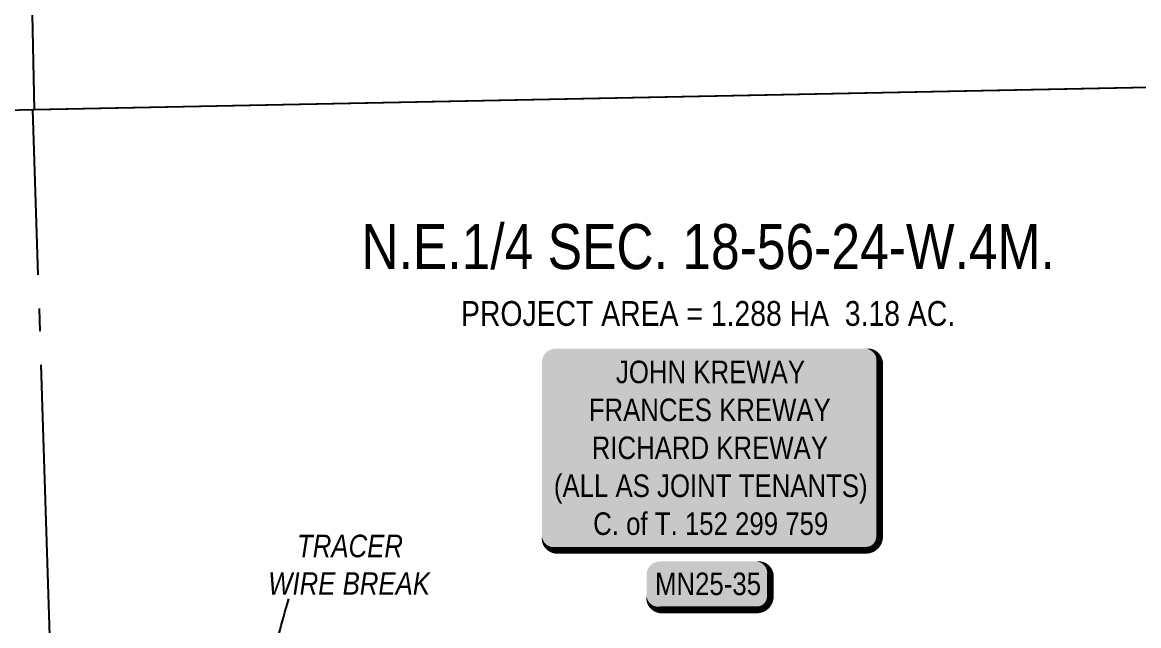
# Model space of a CAD drawing. Extents: x 88833 to 97610, y 5963373 to 5974710.
# Drawn here: x 94821.6 to 95317.6, y 5964469.9 to 5964737.8 of the extents above; entities that cross this region are included whole.
import ezdxf
from ezdxf.enums import TextEntityAlignment as Align

# ---------------------------------------------------------------- set-up
doc = ezdxf.new("R2010")
doc.units = 0
doc.header["$LTSCALE"] = 5
doc.linetypes.add('foc-QUARTERLINE', pattern=[33, 25, -3, 2, -3])
for name, color, linetype in [('AS-OWNER', 7, 'Continuous'), ('C-SYMBOL', 7, 'Continuous'), ('L-AREAREQUIRED', 7, 'Continuous'), ('L-QSEC', 8, 'foc-QUARTERLINE'), ('L-TITLEDB', 4, 'Continuous'), ('P-APEX RECON-LINE LIST', 240, 'Continuous')]:
    doc.layers.add(name, color=color, linetype=linetype)
doc.layers.add('AS-RECON EXISTING-T', color=151, linetype='Continuous', lineweight=40)
doc.layers.add('P-75m DRAINAGE AREA', color=7, linetype='Continuous', true_color=0xf1f8f1)
doc.styles.add('1.8', font='ARIALN.TTF', dxfattribs={"height": 2})
doc.styles.add('100L', font='ARIALN.TTF', dxfattribs={"height": 10})
doc.styles.add('175L', font='ARIALN.TTF', dxfattribs={"height": 2})
doc.styles.add('80', font='ARIALN.TTF', dxfattribs={"height": 10})
doc.dimstyles.new('Compass 1 000', dxfattribs={"dimtxt": 1.8, "dimasz": 2, "dimexe": 0.2, "dimexo": 0.0625, "dimgap": 0.5, "dimtad": 0, "dimtih": 1, "dimtoh": 1, "dimzin": 0, "dimdsep": 46, "dimtxsty": '1.8', "dimcen": 0.1, "dimse1": 1, "dimse2": 1, "dimclrd": 256, "dimclrt": 256, "dimaunit": 1, "dimadec": 4, "dimazin": 0, "dimtfac": 0.06, "dimtofl": 0, "dimtmove": 0, "dimatfit": 0, "dimfxl": 0.2, "dimtolj": 1, "dimtzin": 0, "dimlwd": -1, "dimarcsym": 0})

# ---------------------------------------------------------------- blocks, each defined once
blk = doc.blocks.new('*U452')
at = {"true_color": 0xffffa8}
h = blk.add_hatch(color=51, dxfattribs=at)
edge = h.paths.add_edge_path()
edge.add_line((-21.5, -11.5), (21.5, -11.5))
edge.add_arc((21.5, -5.5), 6, 270, 360)
edge.add_line((27.5, -5.5), (27.5, 4))
edge.add_arc((21.5, 4), 6, 0, 90)
edge.add_line((21.5, 10), (-21.5, 10))
edge.add_arc((-21.5, 4), 6, 90, 180)
edge.add_line((-27.5, 4), (-27.5, -5.5))
edge.add_arc((-21.5, -5.5), 6, 180, 270)
at = {"color": 240, "flags": 128}
blk.add_lwpolyline([(-21.5, -11.5, 3, 3, 0), (21.5, -11.5, 3, 3, 0.414214), (27.5, -5.5, 3, 3, 0), (27.5, 4, 3, 0, 0.414214), (21.5, 10, 0, 0, 0), (-21.5, 10, 0, 0, 0.414214), (-27.5, 4, 0, 0, 0), (-27.5, -5.5, 0, 3, 0.414214)], format="xyseb", close=True, dxfattribs=at)
for points in [[(-24.67, -8.43, 0, 10, 0), (0, 0, 5, 5, 0)], [(21.05, -6.93, 0, 10, 0), (0, 0, 5, 5, 0)]]:
    blk.add_lwpolyline(points, format="xyseb", dxfattribs=at)
at = {"color": 4, "style": '80'}
blk.add_attdef('OTHER_001', (-14.7, -5), '', height=10, dxfattribs=at)
blk = doc.blocks.new('*U499')
h = blk.add_hatch(color=59)
edge = h.paths.add_edge_path()
edge.add_line((-69, -45.5), (69, -45.5))
edge.add_arc((69, -39.5), 6, 270, 360)
edge.add_line((75, -39.5), (75, 38))
edge.add_arc((69, 38), 6, 0, 90)
edge.add_line((69, 44), (-69, 44))
edge.add_arc((-69, 38), 6, 90, 180)
edge.add_line((-75, 38), (-75, -39.5))
edge.add_arc((-69, -39.5), 6, 180, 270)
at = {"color": 1, "flags": 128}
blk.add_lwpolyline([(-69, -45.5, 3, 3, 0), (69, -45.5, 3, 3, 0.414214), (75, -39.5, 3, 3, 0), (75, 38, 3, 0, 0.414214), (69, 44, 0, 0, 0), (-69, 44, 0, 0, 0.414214), (-75, 38, 0, 0, 0), (-75, -39.5, 0, 3, 0.414214)], format="xyseb", close=True, dxfattribs=at)
blk.add_lwpolyline([(-56.05, -9.74, 0, 7.5, 0), (0, 0, 0, 0, 0)], format="xyseb", dxfattribs=at)
at = {"color": 1, "style": '80'}
blk.add_attdef('ENTER_TEXT_001', (-35.99, -5), '', height=10, dxfattribs=at)

msp = doc.modelspace()

# ---------------------------------------------------------------- linework, layer by layer
at = {"layer": 'L-QSEC', "flags": 128}
msp.add_lwpolyline([(94839.326, 5964295.86), (94826.329, 5964699.029)], dxfattribs=at)
at = {"layer": 'L-TITLEDB', "flags": 128}
msp.add_lwpolyline([(94020.885, 5964681.179), (94827.037, 5964699.043), (94818.572, 5965099.553), (94012.311, 5965083.037)], close=True, dxfattribs=at)
msp.add_lwpolyline([(94827.037, 5964699.043), (95633.242, 5964715.167)], dxfattribs=at)
at = {"layer": 'P-75m DRAINAGE AREA', "linetype": 'Continuous', "flags": 128}
msp.add_lwpolyline([(94826.329, 5964699.029), (95632.03, 5964715.143)], dxfattribs=at)

# ---------------------------------------------------------------- block references
at = {"layer": 'AS-OWNER', "color": 5}
ref = msp.add_blockref('*U499', (95127.469, 5964548.854), dxfattribs=at)
ref.add_attrib('ENTER_TEXT_001', 'JOHN KREWAY', (95085.358, 5964577.538), dxfattribs={"layer": '0', "color": 1, "height": 10, "style": '80'})
ref.add_attrib('ENTER_TEXT_002', 'FRANCES KREWAY', (95073.26, 5964560.694), dxfattribs={"layer": '0', "color": 1, "height": 10, "style": '80'})
ref.add_attrib('ENTER_TEXT_003', 'RICHARD KREWAY', (95074.58, 5964543.85), dxfattribs={"layer": '0', "color": 1, "height": 10, "style": '80'})
ref.add_attrib('ENTER_TEXT_004', '(ALL AS JOINT TENANTS)', (95057.776, 5964527.006), dxfattribs={"layer": '0', "color": 1, "height": 10, "style": '80'})
ref.add_attrib('ENTER_TEXT_005', 'C. of T. 152 299 759', (95075.225, 5964510.162), dxfattribs={"layer": '0', "color": 1, "height": 10, "style": '80'})
at = {"layer": 'P-APEX RECON-LINE LIST'}
ref = msp.add_blockref('*U452', (95126.437, 5964488.376), dxfattribs=at)
ref.add_attrib('OTHER_001', 'MN25-35', (95102.696, 5964483.44), dxfattribs={"layer": '0', "color": 4, "height": 10, "style": '80'})

# ---------------------------------------------------------------- texts
at = {"layer": 'AS-RECON EXISTING-T', "insert": (94928.413, 5964510.265), "char_height": 10, "attachment_point": 1, "style": '100L'}
msp.add_mtext_dynamic_manual_height_columns('\\pi15.231;{\\fArial Narrow|b0|i1|c0|p34;TRACER\\P\\pi2.4073;WIRE BREAK}', width=76.1515, gutter_width=50, heights=[0], dxfattribs=at)
at = {"layer": 'C-SYMBOL', "color": 3, "style": '175L'}
msp.add_text('N.E.1/4 SEC. 18-56-24-W.4M.', height=20, dxfattribs=at).set_placement((95126.283, 5964622.199), align=Align.BOTTOM_CENTER)
at = {"layer": 'L-AREAREQUIRED', "color": 5, "style": '100L'}
msp.add_text('PROJECT AREA = 1.288 HA  3.18 AC.', height=11, dxfattribs=at).set_placement((95126.283, 5964599.699), align=Align.BOTTOM_CENTER)

# ---------------------------------------------------------------- leaders
at = {"layer": 'AS-RECON EXISTING-T', "path_type": 1}
msp.add_leader([(94931.225, 5964450.433), (94939.937, 5964481.727)], dimstyle='Compass 1 000', override={"dimasz": 10, "dimgap": 0.5, "dimtad": 0}, dxfattribs=at)

doc.saveas('drawing.dxf')
